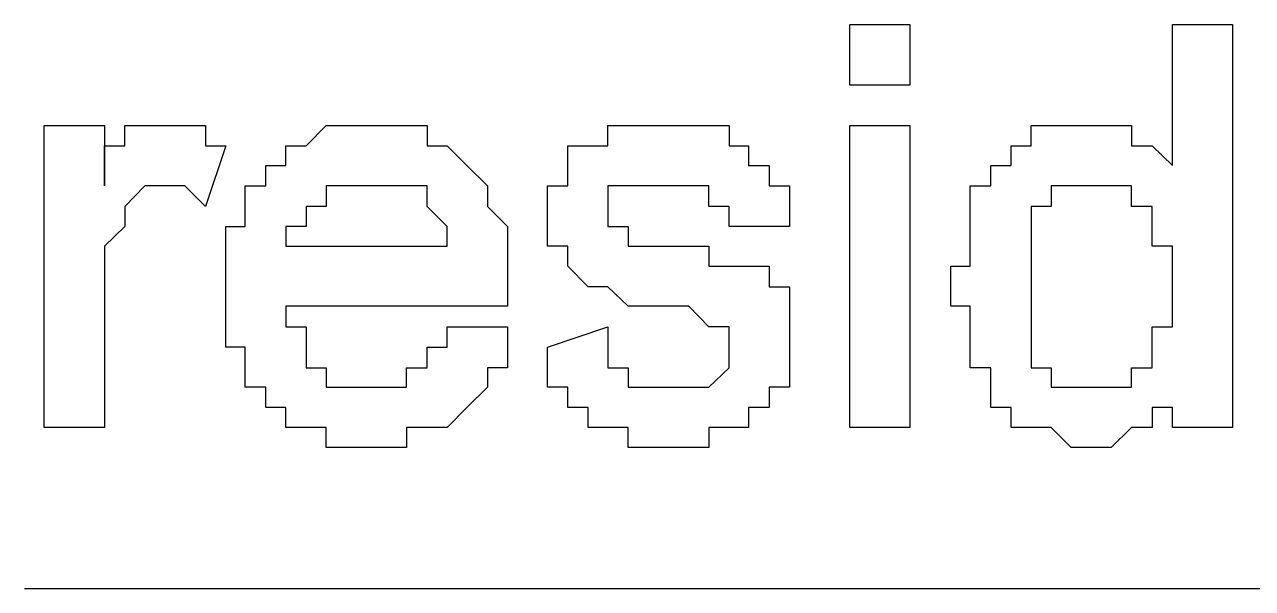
# Model space of a CAD drawing. Header units: inches. Extents: x -628 to 1537, y -1730 to 336.
# Drawn here: x 659.86 to 676.01, y -309.31 to -301.89 of the extents above; entities that cross this region are included whole.
import ezdxf

# ---------------------------------------------------------------- set-up
doc = ezdxf.new("R2010")
doc.units = ezdxf.units.IN
doc.layers.get('0').update_dxf_attribs({"linetype": 'CONTINUOUS'})

msp = doc.modelspace()

# ---------------------------------------------------------------- linework, layer by layer
at = {"color": 6}
for p, q in [((670.717, -302.688), (670.717, -301.893)), ((670.717, -301.893), (671.505, -301.893)), ((671.505, -301.893), (671.505, -302.688)), ((674.958, -303.745), (674.958, -301.893)), ((674.958, -301.893), (675.747, -301.893)), ((675.747, -301.893), (675.747, -307.192)), ((671.505, -302.688), (670.717, -302.688)), ((660.119, -307.192), (660.119, -303.219)), ((660.119, -303.219), (660.913, -303.219)), ((660.913, -303.219), (660.913, -304.014)), ((661.182, -303.488), (661.182, -303.219)), ((661.182, -303.219), (661.182, -303.219)), ((661.182, -303.219), (661.445, -303.219)), ((661.445, -303.219), (661.445, -303.219)), ((661.445, -303.219), (661.445, -303.219)), ((661.445, -303.219), (661.445, -303.219)), ((661.445, -303.219), (661.714, -303.219)), ((661.714, -303.219), (661.714, -303.219)), ((661.714, -303.219), (661.714, -303.219)), ((661.714, -303.219), (661.714, -303.219)), ((661.714, -303.219), (661.714, -303.219)), ((661.714, -303.219), (661.971, -303.219)), ((661.971, -303.219), (661.971, -303.219)), ((661.971, -303.219), (661.971, -303.219)), ((661.971, -303.219), (661.971, -303.219)), ((661.971, -303.219), (662.24, -303.219)), ((662.24, -303.219), (662.24, -303.488)), ((663.566, -303.488), (663.829, -303.219)), ((663.829, -303.219), (663.829, -303.219)), ((663.829, -303.219), (663.829, -303.219)), ((663.829, -303.219), (663.829, -303.219)), ((663.829, -303.219), (664.091, -303.219)), ((664.091, -303.219), (664.091, -303.219)), ((664.091, -303.219), (664.091, -303.219)), ((664.091, -303.219), (664.36, -303.219)), ((664.36, -303.219), (664.36, -303.219)), ((664.36, -303.219), (664.36, -303.219)), ((664.36, -303.219), (664.36, -303.219)), ((664.36, -303.219), (664.36, -303.219)), ((664.36, -303.219), (664.617, -303.219)), ((664.617, -303.219), (664.617, -303.219)), ((664.617, -303.219), (664.617, -303.219)), ((664.617, -303.219), (664.886, -303.219)), ((664.886, -303.219), (664.886, -303.219)), ((664.886, -303.219), (664.886, -303.219)), ((664.886, -303.219), (664.886, -303.219)), ((664.886, -303.219), (665.155, -303.219)), ((665.155, -303.219), (665.155, -303.488)), ((667.532, -303.488), (667.532, -303.219)), ((667.532, -303.219), (667.532, -303.219)), ((667.532, -303.219), (667.801, -303.219)), ((667.801, -303.219), (667.801, -303.219)), ((667.801, -303.219), (667.801, -303.219)), ((667.801, -303.219), (667.801, -303.219)), ((667.801, -303.219), (668.07, -303.219)), ((668.07, -303.219), (668.07, -303.219)), ((668.07, -303.219), (668.07, -303.219)), ((668.07, -303.219), (668.333, -303.219)), ((668.333, -303.219), (668.333, -303.219)), ((668.333, -303.219), (668.333, -303.219)), ((668.333, -303.219), (668.333, -303.219)), ((668.333, -303.219), (668.596, -303.219)), ((668.596, -303.219), (668.596, -303.219)), ((668.596, -303.219), (668.596, -303.219)), ((668.596, -303.219), (668.859, -303.219)), ((668.859, -303.219), (668.859, -303.219)), ((668.859, -303.219), (668.859, -303.219)), ((668.859, -303.219), (668.859, -303.219)), ((668.859, -303.219), (669.128, -303.219)), ((669.128, -303.219), (669.128, -303.488)), ((670.717, -307.192), (670.717, -303.219)), ((670.717, -303.219), (671.505, -303.219)), ((671.505, -303.219), (671.505, -307.192)), ((673.1, -303.488), (673.1, -303.219)), ((673.1, -303.219), (673.363, -303.219)), ((673.363, -303.219), (673.363, -303.219)), ((673.363, -303.219), (673.363, -303.219)), ((673.363, -303.219), (673.363, -303.219)), ((673.363, -303.219), (673.626, -303.219)), ((673.626, -303.219), (673.626, -303.219)), ((673.626, -303.219), (673.626, -303.219)), ((673.626, -303.219), (673.895, -303.219)), ((673.895, -303.219), (673.895, -303.219)), ((673.895, -303.219), (673.895, -303.219)), ((673.895, -303.219), (673.895, -303.219)), ((673.895, -303.219), (673.895, -303.219)), ((673.895, -303.219), (674.151, -303.219)), ((674.151, -303.219), (674.151, -303.219)), ((674.151, -303.219), (674.151, -303.219)), ((674.151, -303.219), (674.42, -303.219)), ((674.42, -303.219), (674.42, -303.219)), ((674.42, -303.219), (674.42, -303.219)), ((674.42, -303.219), (674.42, -303.488)), ((660.913, -303.745), (660.913, -303.488)), ((660.913, -303.488), (661.182, -303.488)), ((661.182, -303.488), (661.182, -303.488)), ((661.182, -303.488), (661.182, -303.488)), ((661.182, -303.488), (661.182, -303.488)), ((662.509, -303.488), (662.24, -304.283)), ((662.24, -303.488), (662.24, -303.488)), ((662.24, -303.488), (662.509, -303.488)), ((662.509, -303.488), (662.509, -303.488)), ((662.509, -303.488), (662.509, -303.488)), ((663.297, -303.745), (663.297, -303.488)), ((663.297, -303.488), (663.297, -303.488)), ((663.297, -303.488), (663.297, -303.488)), ((663.297, -303.488), (663.297, -303.488)), ((663.297, -303.488), (663.566, -303.488)), ((663.566, -303.488), (663.566, -303.488)), ((663.566, -303.488), (663.566, -303.488)), ((663.566, -303.488), (663.566, -303.488)), ((665.155, -303.488), (665.155, -303.488)), ((665.155, -303.488), (665.155, -303.488)), ((665.155, -303.488), (665.418, -303.488)), ((665.418, -303.488), (665.418, -303.488)), ((665.418, -303.488), (665.418, -303.488)), ((665.418, -303.488), (665.418, -303.488)), ((665.418, -303.488), (665.418, -303.488)), ((665.418, -303.488), (665.68, -303.745)), ((667.007, -303.745), (667.007, -303.488)), ((667.007, -303.488), (667.276, -303.488)), ((667.276, -303.488), (667.276, -303.488)), ((667.276, -303.488), (667.276, -303.488)), ((667.276, -303.488), (667.276, -303.488)), ((667.276, -303.488), (667.276, -303.488)), ((667.276, -303.488), (667.532, -303.488)), ((667.532, -303.488), (667.532, -303.488)), ((669.128, -303.488), (669.128, -303.488)), ((669.128, -303.488), (669.128, -303.488)), ((669.128, -303.488), (669.384, -303.488)), ((669.384, -303.488), (669.384, -303.488)), ((669.384, -303.488), (669.384, -303.488)), ((669.384, -303.488), (669.384, -303.488)), ((669.384, -303.488), (669.384, -303.488)), ((669.384, -303.488), (669.384, -303.745)), ((672.837, -303.745), (672.837, -303.488)), ((672.837, -303.488), (672.837, -303.488)), ((672.837, -303.488), (672.837, -303.488)), ((672.837, -303.488), (673.1, -303.488)), ((673.1, -303.488), (673.1, -303.488)), ((673.1, -303.488), (673.1, -303.488)), ((674.42, -303.488), (674.689, -303.488)), ((674.689, -303.488), (674.689, -303.488)), ((674.689, -303.488), (674.689, -303.488)), ((674.689, -303.488), (674.689, -303.488)), ((674.689, -303.488), (674.689, -303.488)), ((674.689, -303.488), (674.958, -303.745)), ((660.913, -304.014), (660.913, -303.745)), ((660.913, -303.745), (660.913, -303.745)), ((660.913, -303.745), (660.913, -303.745)), ((663.034, -304.014), (663.034, -303.745)), ((663.034, -303.745), (663.034, -303.745)), ((663.034, -303.745), (663.034, -303.745)), ((663.034, -303.745), (663.034, -303.745)), ((663.034, -303.745), (663.297, -303.745)), ((665.68, -303.745), (665.68, -303.745)), ((665.68, -303.745), (665.68, -303.745)), ((665.68, -303.745), (665.68, -303.745)), ((665.68, -303.745), (665.68, -303.745)), ((665.68, -303.745), (665.95, -304.014)), ((667.007, -304.014), (667.007, -303.745)), ((667.007, -303.745), (667.007, -303.745)), ((667.007, -303.745), (667.007, -303.745)), ((667.007, -303.745), (667.007, -303.745)), ((669.384, -303.745), (669.653, -303.745)), ((669.653, -303.745), (669.653, -303.745)), ((669.653, -303.745), (669.653, -303.745)), ((669.653, -303.745), (669.653, -303.745)), ((669.653, -303.745), (669.653, -304.014)), ((672.568, -304.014), (672.568, -303.745)), ((672.568, -303.745), (672.568, -303.745)), ((672.568, -303.745), (672.568, -303.745)), ((672.568, -303.745), (672.568, -303.745)), ((672.568, -303.745), (672.837, -303.745)), ((672.837, -303.745), (672.837, -303.745)), ((674.958, -303.745), (674.958, -303.745)), ((674.958, -303.745), (674.958, -303.745)), ((674.958, -303.745), (674.958, -303.745)), ((674.958, -303.745), (674.958, -303.745)), ((660.913, -304.014), (660.913, -304.014)), ((661.445, -304.014), (661.182, -304.283)), ((661.714, -304.014), (661.445, -304.014)), ((661.445, -304.014), (661.445, -304.014)), ((661.445, -304.014), (661.445, -304.014)), ((661.445, -304.014), (661.445, -304.014)), ((661.971, -304.014), (661.714, -304.014)), ((661.714, -304.014), (661.714, -304.014)), ((661.714, -304.014), (661.714, -304.014)), ((661.714, -304.014), (661.714, -304.014)), ((661.714, -304.014), (661.714, -304.014)), ((662.24, -304.283), (661.971, -304.014)), ((661.971, -304.014), (661.971, -304.014)), ((661.971, -304.014), (661.971, -304.014)), ((661.971, -304.014), (661.971, -304.014)), ((662.765, -304.283), (662.765, -304.014)), ((662.765, -304.014), (662.765, -304.014)), ((662.765, -304.014), (662.765, -304.014)), ((662.765, -304.014), (663.034, -304.014)), ((664.091, -304.014), (663.829, -304.014)), ((663.829, -304.014), (663.829, -304.014)), ((663.829, -304.014), (663.829, -304.014)), ((663.829, -304.014), (663.829, -304.283)), ((664.36, -304.014), (664.091, -304.014)), ((664.091, -304.014), (664.091, -304.014)), ((664.091, -304.014), (664.091, -304.014)), ((664.091, -304.014), (664.091, -304.014)), ((664.617, -304.014), (664.36, -304.014)), ((664.36, -304.014), (664.36, -304.014)), ((664.36, -304.014), (664.36, -304.014)), ((664.36, -304.014), (664.36, -304.014)), ((664.886, -304.014), (664.617, -304.014)), ((664.617, -304.014), (664.617, -304.014)), ((664.617, -304.014), (664.617, -304.014)), ((664.617, -304.014), (664.617, -304.014)), ((665.155, -304.014), (664.886, -304.014)), ((664.886, -304.014), (664.886, -304.014)), ((664.886, -304.014), (664.886, -304.014)), ((664.886, -304.014), (664.886, -304.014)), ((665.155, -304.283), (665.155, -304.014)), ((665.155, -304.014), (665.155, -304.014)), ((665.95, -304.014), (665.95, -304.014)), ((665.95, -304.014), (665.95, -304.014)), ((665.95, -304.014), (665.95, -304.014)), ((665.95, -304.014), (665.95, -304.283)), ((666.738, -304.283), (666.738, -304.014)), ((666.738, -304.014), (666.738, -304.014)), ((666.738, -304.014), (666.738, -304.014)), ((666.738, -304.014), (667.007, -304.014)), ((667.801, -304.014), (667.532, -304.014)), ((667.532, -304.014), (667.532, -304.283)), ((668.07, -304.014), (667.801, -304.014)), ((667.801, -304.014), (667.801, -304.014)), ((667.801, -304.014), (667.801, -304.014)), ((667.801, -304.014), (667.801, -304.014)), ((667.801, -304.014), (667.801, -304.014)), ((668.333, -304.014), (668.07, -304.014)), ((668.07, -304.014), (668.07, -304.014)), ((668.07, -304.014), (668.07, -304.014)), ((668.596, -304.014), (668.333, -304.014)), ((668.333, -304.014), (668.333, -304.014)), ((668.333, -304.014), (668.333, -304.014)), ((668.333, -304.014), (668.333, -304.014)), ((668.859, -304.014), (668.596, -304.014)), ((668.596, -304.014), (668.596, -304.014)), ((668.596, -304.014), (668.596, -304.014)), ((668.859, -304.283), (668.859, -304.014)), ((668.859, -304.014), (668.859, -304.014)), ((668.859, -304.014), (668.859, -304.014)), ((668.859, -304.014), (668.859, -304.014)), ((668.859, -304.014), (668.859, -304.014)), ((669.653, -304.014), (669.653, -304.014)), ((669.653, -304.014), (669.653, -304.014)), ((669.653, -304.014), (669.922, -304.014)), ((669.922, -304.014), (669.922, -304.283)), ((672.299, -304.283), (672.299, -304.014)), ((672.299, -304.014), (672.568, -304.014)), ((672.568, -304.014), (672.568, -304.014)), ((672.568, -304.014), (672.568, -304.014)), ((673.626, -304.014), (673.363, -304.014)), ((673.363, -304.014), (673.363, -304.014)), ((673.363, -304.014), (673.363, -304.014)), ((673.363, -304.014), (673.363, -304.283)), ((673.895, -304.014), (673.626, -304.014)), ((673.626, -304.014), (673.626, -304.014)), ((673.626, -304.014), (673.626, -304.014)), ((673.626, -304.014), (673.626, -304.014)), ((674.151, -304.014), (673.895, -304.014)), ((673.895, -304.014), (673.895, -304.014)), ((673.895, -304.014), (673.895, -304.014)), ((673.895, -304.014), (673.895, -304.014)), ((674.42, -304.014), (674.151, -304.014)), ((674.151, -304.014), (674.151, -304.014)), ((674.151, -304.014), (674.151, -304.014)), ((674.151, -304.014), (674.151, -304.014)), ((674.42, -304.283), (674.42, -304.014)), ((674.42, -304.014), (674.42, -304.014)), ((674.42, -304.014), (674.42, -304.014)), ((674.42, -304.014), (674.42, -304.014)), ((661.182, -304.283), (661.182, -304.283)), ((661.182, -304.283), (661.182, -304.283)), ((661.182, -304.283), (661.182, -304.283)), ((661.182, -304.283), (661.182, -304.283)), ((661.182, -304.283), (661.182, -304.546)), ((662.765, -304.546), (662.765, -304.283)), ((662.765, -304.283), (662.765, -304.283)), ((662.765, -304.283), (662.765, -304.283)), ((662.765, -304.283), (662.765, -304.283)), ((662.765, -304.283), (662.765, -304.283)), ((663.829, -304.283), (663.566, -304.283)), ((663.566, -304.283), (663.566, -304.283)), ((663.566, -304.283), (663.566, -304.283)), ((663.566, -304.283), (663.566, -304.546)), ((663.829, -304.283), (663.829, -304.283)), ((665.418, -304.546), (665.155, -304.283)), ((665.155, -304.283), (665.155, -304.283)), ((665.155, -304.283), (665.155, -304.283)), ((665.155, -304.283), (665.155, -304.283)), ((665.155, -304.283), (665.155, -304.283)), ((665.95, -304.283), (665.95, -304.283)), ((665.95, -304.283), (665.95, -304.283)), ((665.95, -304.283), (665.95, -304.283)), ((665.95, -304.283), (665.95, -304.283)), ((665.95, -304.283), (666.212, -304.546)), ((666.738, -304.546), (666.738, -304.283)), ((666.738, -304.283), (666.738, -304.283)), ((666.738, -304.283), (666.738, -304.283)), ((666.738, -304.283), (666.738, -304.283)), ((667.532, -304.283), (667.532, -304.283)), ((667.532, -304.283), (667.532, -304.283)), ((667.532, -304.283), (667.532, -304.283)), ((667.532, -304.283), (667.532, -304.283)), ((667.532, -304.283), (667.532, -304.546)), ((669.128, -304.283), (668.859, -304.283)), ((668.859, -304.283), (668.859, -304.283)), ((669.128, -304.546), (669.128, -304.283)), ((669.922, -304.283), (669.922, -304.283)), ((669.922, -304.283), (669.922, -304.283)), ((669.922, -304.283), (669.922, -304.546)), ((672.299, -304.546), (672.299, -304.283)), ((672.299, -304.283), (672.299, -304.283)), ((672.299, -304.283), (672.299, -304.283)), ((672.299, -304.283), (672.299, -304.283)), ((673.363, -304.283), (673.1, -304.283)), ((673.1, -304.283), (673.1, -304.283)), ((673.1, -304.283), (673.1, -304.283)), ((673.1, -304.283), (673.1, -304.546)), ((673.363, -304.283), (673.363, -304.283)), ((674.689, -304.283), (674.42, -304.283)), ((674.689, -304.546), (674.689, -304.283)), ((674.689, -304.283), (674.689, -304.283)), ((674.689, -304.283), (674.689, -304.283)), ((674.689, -304.283), (674.689, -304.283)), ((661.182, -304.546), (660.913, -304.808)), ((661.182, -304.546), (661.182, -304.546)), ((661.182, -304.546), (661.182, -304.546)), ((661.182, -304.546), (661.182, -304.546)), ((662.509, -304.808), (662.509, -304.546)), ((662.509, -304.546), (662.509, -304.546)), ((662.509, -304.546), (662.765, -304.546)), ((663.566, -304.546), (663.297, -304.546)), ((663.297, -304.546), (663.297, -304.808)), ((663.566, -304.546), (663.566, -304.546)), ((663.566, -304.546), (663.566, -304.546)), ((665.418, -304.808), (665.418, -304.546)), ((666.212, -304.546), (666.212, -304.546)), ((666.212, -304.546), (666.212, -304.546)), ((666.212, -304.546), (666.212, -304.546)), ((666.212, -304.546), (666.212, -304.808)), ((666.738, -304.808), (666.738, -304.546)), ((666.738, -304.546), (666.738, -304.546)), ((666.738, -304.546), (666.738, -304.546)), ((666.738, -304.546), (666.738, -304.546)), ((667.532, -304.546), (667.532, -304.546)), ((667.532, -304.546), (667.801, -304.546)), ((667.801, -304.546), (667.801, -304.546)), ((667.801, -304.546), (667.801, -304.546)), ((667.801, -304.546), (667.801, -304.546)), ((667.801, -304.546), (667.801, -304.546)), ((667.801, -304.546), (667.801, -304.808)), ((669.128, -304.546), (669.128, -304.546)), ((669.922, -304.546), (669.128, -304.546)), ((672.299, -304.808), (672.299, -304.546)), ((672.299, -304.546), (672.299, -304.546)), ((672.299, -304.546), (672.299, -304.546)), ((672.299, -304.546), (672.299, -304.546)), ((673.1, -304.546), (673.1, -304.546)), ((673.1, -304.546), (673.1, -304.546)), ((673.1, -304.546), (673.1, -304.546)), ((673.1, -304.546), (673.1, -304.808)), ((674.689, -304.808), (674.689, -304.546)), ((674.689, -304.546), (674.689, -304.546)), ((674.689, -304.546), (674.689, -304.546)), ((674.689, -304.546), (674.689, -304.546)), ((660.913, -304.808), (660.913, -304.808)), ((660.913, -304.808), (660.913, -304.808)), ((660.913, -304.808), (660.913, -304.808)), ((660.913, -304.808), (660.913, -305.071)), ((662.509, -305.071), (662.509, -304.808)), ((662.509, -304.808), (662.509, -304.808)), ((662.509, -304.808), (662.509, -304.808)), ((662.509, -304.808), (662.509, -304.808)), ((663.297, -304.808), (663.297, -304.808)), ((663.297, -304.808), (663.297, -304.808)), ((663.297, -304.808), (663.297, -304.808)), ((663.297, -304.808), (665.418, -304.808)), ((665.418, -304.808), (665.418, -304.808)), ((665.418, -304.808), (665.418, -304.808)), ((666.212, -304.808), (666.212, -304.808)), ((666.212, -304.808), (666.212, -304.808)), ((666.212, -304.808), (666.212, -305.071)), ((667.007, -304.808), (666.738, -304.808)), ((666.738, -304.808), (666.738, -304.808)), ((667.007, -305.071), (667.007, -304.808)), ((667.007, -304.808), (667.007, -304.808)), ((667.801, -304.808), (668.07, -304.808)), ((668.07, -304.808), (668.07, -304.808)), ((668.07, -304.808), (668.07, -304.808)), ((668.07, -304.808), (668.333, -304.808)), ((668.333, -304.808), (668.333, -304.808)), ((668.333, -304.808), (668.333, -304.808)), ((668.333, -304.808), (668.596, -304.808)), ((668.596, -304.808), (668.596, -304.808)), ((668.596, -304.808), (668.596, -304.808)), ((668.596, -304.808), (668.859, -304.808)), ((668.859, -304.808), (668.859, -304.808)), ((668.859, -304.808), (668.859, -305.071)), ((672.299, -305.071), (672.299, -304.808)), ((672.299, -304.808), (672.299, -304.808)), ((672.299, -304.808), (672.299, -304.808)), ((673.1, -304.808), (673.1, -304.808)), ((673.1, -304.808), (673.1, -304.808)), ((673.1, -304.808), (673.1, -305.071)), ((674.958, -304.808), (674.689, -304.808)), ((674.958, -305.071), (674.958, -304.808)), ((674.958, -304.808), (674.958, -304.808)), ((674.958, -304.808), (674.958, -304.808)), ((660.913, -305.071), (660.913, -305.071)), ((660.913, -305.071), (660.913, -305.071)), ((660.913, -305.071), (660.913, -307.192)), ((662.509, -305.34), (662.509, -305.071)), ((662.509, -305.071), (662.509, -305.071)), ((662.509, -305.071), (662.509, -305.071)), ((666.212, -305.071), (666.212, -305.071)), ((666.212, -305.071), (666.212, -305.071)), ((666.212, -305.071), (666.212, -305.34)), ((667.276, -305.34), (667.007, -305.071)), ((667.007, -305.071), (667.007, -305.071)), ((667.007, -305.071), (667.007, -305.071)), ((667.007, -305.071), (667.007, -305.071)), ((667.007, -305.071), (667.007, -305.071)), ((668.859, -305.071), (668.859, -305.071)), ((668.859, -305.071), (669.128, -305.071)), ((669.128, -305.071), (669.128, -305.071)), ((669.128, -305.071), (669.128, -305.071)), ((669.128, -305.071), (669.128, -305.071)), ((669.128, -305.071), (669.384, -305.071)), ((669.384, -305.071), (669.384, -305.071)), ((669.384, -305.071), (669.384, -305.071)), ((669.384, -305.071), (669.384, -305.071)), ((669.384, -305.071), (669.653, -305.071)), ((669.653, -305.071), (669.653, -305.34)), ((672.043, -305.34), (672.043, -305.071)), ((672.043, -305.071), (672.043, -305.071)), ((672.043, -305.071), (672.299, -305.071)), ((673.1, -305.071), (673.1, -305.071)), ((673.1, -305.071), (673.1, -305.071)), ((673.1, -305.071), (673.1, -305.071)), ((673.1, -305.071), (673.1, -305.34)), ((674.958, -305.34), (674.958, -305.071)), ((674.958, -305.071), (674.958, -305.071)), ((674.958, -305.071), (674.958, -305.071)), ((662.509, -305.597), (662.509, -305.34)), ((662.509, -305.34), (662.509, -305.34)), ((662.509, -305.34), (662.509, -305.34)), ((666.212, -305.34), (666.212, -305.34)), ((666.212, -305.34), (666.212, -305.34)), ((666.212, -305.34), (666.212, -305.597)), ((667.532, -305.34), (667.276, -305.34)), ((667.276, -305.34), (667.276, -305.34)), ((667.276, -305.34), (667.276, -305.34)), ((667.276, -305.34), (667.276, -305.34)), ((667.276, -305.34), (667.276, -305.34)), ((667.801, -305.597), (667.532, -305.34)), ((667.532, -305.34), (667.532, -305.34)), ((667.532, -305.34), (667.532, -305.34)), ((667.532, -305.34), (667.532, -305.34)), ((669.653, -305.34), (669.653, -305.34)), ((669.653, -305.34), (669.653, -305.34)), ((669.653, -305.34), (669.653, -305.34)), ((669.653, -305.34), (669.922, -305.34)), ((669.922, -305.34), (669.922, -305.34)), ((669.922, -305.34), (669.922, -305.597)), ((672.043, -305.597), (672.043, -305.34)), ((672.043, -305.34), (672.043, -305.34)), ((672.043, -305.34), (672.043, -305.34)), ((672.043, -305.34), (672.043, -305.34)), ((673.1, -305.34), (673.1, -305.34)), ((673.1, -305.34), (673.1, -305.34)), ((673.1, -305.34), (673.1, -305.34)), ((673.1, -305.34), (673.1, -305.597)), ((674.958, -305.597), (674.958, -305.34)), ((674.958, -305.34), (674.958, -305.34)), ((674.958, -305.34), (674.958, -305.34)), ((662.509, -305.866), (662.509, -305.597)), ((662.509, -305.597), (662.509, -305.597)), ((662.509, -305.597), (662.509, -305.597)), ((662.509, -305.597), (662.509, -305.597)), ((666.212, -305.597), (663.297, -305.597)), ((663.297, -305.597), (663.297, -305.597)), ((663.297, -305.597), (663.297, -305.597)), ((663.297, -305.597), (663.297, -305.866)), ((666.212, -305.597), (666.212, -305.597)), ((666.212, -305.597), (666.212, -305.597)), ((668.07, -305.597), (667.801, -305.597)), ((667.801, -305.597), (667.801, -305.597)), ((667.801, -305.597), (667.801, -305.597)), ((668.333, -305.597), (668.07, -305.597)), ((668.07, -305.597), (668.07, -305.597)), ((668.07, -305.597), (668.07, -305.597)), ((668.596, -305.597), (668.333, -305.597)), ((668.333, -305.597), (668.333, -305.597)), ((668.333, -305.597), (668.333, -305.597)), ((668.859, -305.866), (668.596, -305.597)), ((668.596, -305.597), (668.596, -305.597)), ((668.596, -305.597), (668.596, -305.597)), ((669.922, -305.597), (669.922, -305.597)), ((669.922, -305.597), (669.922, -305.597)), ((669.922, -305.597), (669.922, -305.597)), ((669.922, -305.597), (669.922, -305.866)), ((672.299, -305.597), (672.043, -305.597)), ((672.299, -305.866), (672.299, -305.597)), ((672.299, -305.597), (672.299, -305.597)), ((673.1, -305.597), (673.1, -305.597)), ((673.1, -305.597), (673.1, -305.597)), ((673.1, -305.597), (673.1, -305.866)), ((674.958, -305.866), (674.958, -305.597)), ((674.958, -305.597), (674.958, -305.597)), ((674.958, -305.597), (674.958, -305.597)), ((662.509, -306.135), (662.509, -305.866)), ((662.509, -305.866), (662.509, -305.866)), ((662.509, -305.866), (662.509, -305.866)), ((663.297, -305.866), (663.297, -305.866)), ((663.297, -305.866), (663.297, -305.866)), ((663.297, -305.866), (663.566, -305.866)), ((663.566, -305.866), (663.566, -306.135)), ((665.418, -306.135), (665.418, -305.866)), ((665.418, -305.866), (665.418, -305.866)), ((665.418, -305.866), (666.212, -305.866)), ((666.212, -305.866), (666.212, -306.135)), ((666.738, -306.135), (667.532, -305.866)), ((667.532, -305.866), (667.532, -305.866)), ((667.532, -305.866), (667.532, -306.135)), ((669.128, -305.866), (668.859, -305.866)), ((668.859, -305.866), (668.859, -305.866)), ((668.859, -305.866), (668.859, -305.866)), ((668.859, -305.866), (668.859, -305.866)), ((668.859, -305.866), (668.859, -305.866)), ((668.859, -305.866), (668.859, -305.866)), ((669.128, -306.135), (669.128, -305.866)), ((669.128, -305.866), (669.128, -305.866)), ((669.128, -305.866), (669.128, -305.866)), ((669.922, -305.866), (669.922, -305.866)), ((669.922, -305.866), (669.922, -305.866)), ((669.922, -305.866), (669.922, -305.866)), ((669.922, -305.866), (669.922, -306.135)), ((672.299, -306.135), (672.299, -305.866)), ((672.299, -305.866), (672.299, -305.866)), ((672.299, -305.866), (672.299, -305.866)), ((672.299, -305.866), (672.299, -305.866)), ((673.1, -305.866), (673.1, -305.866)), ((673.1, -305.866), (673.1, -305.866)), ((673.1, -305.866), (673.1, -305.866)), ((673.1, -305.866), (673.1, -306.135)), ((674.689, -306.135), (674.689, -305.866)), ((674.689, -305.866), (674.958, -305.866)), ((674.958, -305.866), (674.958, -305.866)), ((674.958, -305.866), (674.958, -305.866)), ((662.765, -306.135), (662.509, -306.135)), ((662.509, -306.135), (662.509, -306.135)), ((662.765, -306.404), (662.765, -306.135)), ((662.765, -306.135), (662.765, -306.135)), ((663.566, -306.135), (663.566, -306.135)), ((663.566, -306.135), (663.566, -306.135)), ((663.566, -306.135), (663.566, -306.135)), ((663.566, -306.135), (663.566, -306.404)), ((665.155, -306.404), (665.155, -306.135)), ((665.155, -306.135), (665.155, -306.135)), ((665.155, -306.135), (665.418, -306.135)), ((665.418, -306.135), (665.418, -306.135)), ((666.212, -306.135), (666.212, -306.135)), ((666.212, -306.135), (666.212, -306.135)), ((666.212, -306.135), (666.212, -306.404)), ((666.738, -306.404), (666.738, -306.135)), ((666.738, -306.135), (666.738, -306.135)), ((666.738, -306.135), (666.738, -306.135)), ((666.738, -306.135), (666.738, -306.135)), ((667.532, -306.135), (667.532, -306.135)), ((667.532, -306.135), (667.532, -306.135)), ((667.532, -306.135), (667.532, -306.404)), ((669.128, -306.404), (669.128, -306.135)), ((669.128, -306.135), (669.128, -306.135)), ((669.128, -306.135), (669.128, -306.135)), ((669.128, -306.135), (669.128, -306.135)), ((669.128, -306.135), (669.128, -306.135)), ((669.922, -306.135), (669.922, -306.135)), ((669.922, -306.135), (669.922, -306.135)), ((669.922, -306.135), (669.922, -306.135)), ((669.922, -306.135), (669.922, -306.404)), ((672.299, -306.404), (672.299, -306.135)), ((672.299, -306.135), (672.299, -306.135)), ((672.299, -306.135), (672.299, -306.135)), ((672.299, -306.135), (672.299, -306.135)), ((673.1, -306.135), (673.1, -306.135)), ((673.1, -306.135), (673.1, -306.135)), ((673.1, -306.135), (673.1, -306.135)), ((673.1, -306.135), (673.1, -306.404)), ((674.689, -306.404), (674.689, -306.135)), ((674.689, -306.135), (674.689, -306.135)), ((674.689, -306.135), (674.689, -306.135)), ((674.689, -306.135), (674.689, -306.135)), ((662.765, -306.66), (662.765, -306.404)), ((662.765, -306.404), (662.765, -306.404)), ((662.765, -306.404), (662.765, -306.404)), ((662.765, -306.404), (662.765, -306.404)), ((663.566, -306.404), (663.566, -306.404)), ((663.566, -306.404), (663.566, -306.404)), ((663.566, -306.404), (663.829, -306.404)), ((663.829, -306.404), (663.829, -306.404)), ((663.829, -306.404), (663.829, -306.404)), ((663.829, -306.404), (663.829, -306.66)), ((664.886, -306.66), (664.886, -306.404)), ((664.886, -306.404), (664.886, -306.404)), ((664.886, -306.404), (665.155, -306.404)), ((665.155, -306.404), (665.155, -306.404)), ((665.155, -306.404), (665.155, -306.404)), ((665.155, -306.404), (665.155, -306.404)), ((666.212, -306.404), (665.95, -306.404)), ((665.95, -306.404), (665.95, -306.404)), ((665.95, -306.404), (665.95, -306.404)), ((665.95, -306.404), (665.95, -306.66)), ((666.738, -306.66), (666.738, -306.404)), ((666.738, -306.404), (666.738, -306.404)), ((666.738, -306.404), (666.738, -306.404)), ((666.738, -306.404), (666.738, -306.404)), ((667.532, -306.404), (667.532, -306.404)), ((667.532, -306.404), (667.532, -306.404)), ((667.532, -306.404), (667.801, -306.404)), ((667.801, -306.404), (667.801, -306.404)), ((667.801, -306.404), (667.801, -306.404)), ((667.801, -306.404), (667.801, -306.66)), ((668.859, -306.66), (669.128, -306.404)), ((669.128, -306.404), (669.128, -306.404)), ((669.128, -306.404), (669.128, -306.404)), ((669.128, -306.404), (669.128, -306.404)), ((669.922, -306.404), (669.922, -306.404)), ((669.922, -306.404), (669.922, -306.404)), ((669.922, -306.404), (669.922, -306.404)), ((669.922, -306.404), (669.922, -306.66)), ((672.568, -306.404), (672.299, -306.404)), ((672.299, -306.404), (672.299, -306.404)), ((672.299, -306.404), (672.299, -306.404)), ((672.568, -306.66), (672.568, -306.404)), ((673.1, -306.404), (673.363, -306.404)), ((673.363, -306.404), (673.363, -306.404)), ((673.363, -306.404), (673.363, -306.404)), ((673.363, -306.404), (673.363, -306.404)), ((673.363, -306.404), (673.363, -306.66)), ((674.42, -306.66), (674.42, -306.404)), ((674.42, -306.404), (674.42, -306.404)), ((674.42, -306.404), (674.689, -306.404)), ((674.689, -306.404), (674.689, -306.404)), ((674.689, -306.404), (674.689, -306.404)), ((674.689, -306.404), (674.689, -306.404)), ((663.034, -306.66), (662.765, -306.66)), ((662.765, -306.66), (662.765, -306.66)), ((663.034, -306.929), (663.034, -306.66)), ((663.034, -306.66), (663.034, -306.66)), ((663.034, -306.66), (663.034, -306.66)), ((663.829, -306.66), (664.091, -306.66)), ((664.091, -306.66), (664.091, -306.66)), ((664.091, -306.66), (664.091, -306.66)), ((664.091, -306.66), (664.091, -306.66)), ((664.091, -306.66), (664.36, -306.66)), ((664.36, -306.66), (664.36, -306.66)), ((664.36, -306.66), (664.36, -306.66)), ((664.36, -306.66), (664.36, -306.66)), ((664.36, -306.66), (664.617, -306.66)), ((664.617, -306.66), (664.617, -306.66)), ((664.617, -306.66), (664.617, -306.66)), ((664.617, -306.66), (664.617, -306.66)), ((664.617, -306.66), (664.886, -306.66)), ((664.886, -306.66), (664.886, -306.66)), ((664.886, -306.66), (664.886, -306.66)), ((665.95, -306.66), (665.68, -306.929)), ((665.95, -306.66), (665.95, -306.66)), ((665.95, -306.66), (665.95, -306.66)), ((665.95, -306.66), (665.95, -306.66)), ((667.007, -306.66), (666.738, -306.66)), ((666.738, -306.66), (666.738, -306.66)), ((667.007, -306.929), (667.007, -306.66)), ((667.007, -306.66), (667.007, -306.66)), ((667.801, -306.66), (667.801, -306.66)), ((667.801, -306.66), (667.801, -306.66)), ((667.801, -306.66), (668.07, -306.66)), ((668.07, -306.66), (668.07, -306.66)), ((668.07, -306.66), (668.07, -306.66)), ((668.07, -306.66), (668.07, -306.66)), ((668.07, -306.66), (668.333, -306.66)), ((668.333, -306.66), (668.333, -306.66)), ((668.333, -306.66), (668.333, -306.66)), ((668.333, -306.66), (668.596, -306.66)), ((668.596, -306.66), (668.596, -306.66)), ((668.596, -306.66), (668.596, -306.66)), ((668.596, -306.66), (668.596, -306.66)), ((668.596, -306.66), (668.859, -306.66)), ((668.859, -306.66), (668.859, -306.66)), ((668.859, -306.66), (668.859, -306.66)), ((668.859, -306.66), (668.859, -306.66)), ((668.859, -306.66), (668.859, -306.66)), ((669.922, -306.66), (669.653, -306.66)), ((669.653, -306.66), (669.653, -306.929)), ((669.922, -306.66), (669.922, -306.66)), ((669.922, -306.66), (669.922, -306.66)), ((672.568, -306.929), (672.568, -306.66)), ((672.568, -306.66), (672.568, -306.66)), ((672.568, -306.66), (672.568, -306.66)), ((672.568, -306.66), (672.568, -306.66)), ((672.568, -306.66), (672.568, -306.66)), ((673.363, -306.66), (673.626, -306.66)), ((673.626, -306.66), (673.626, -306.66)), ((673.626, -306.66), (673.626, -306.66)), ((673.626, -306.66), (673.626, -306.66)), ((673.626, -306.66), (673.895, -306.66)), ((673.895, -306.66), (673.895, -306.66)), ((673.895, -306.66), (674.151, -306.66)), ((673.895, -306.66), (673.895, -306.66)), ((673.895, -306.66), (673.895, -306.66)), ((673.895, -306.66), (673.895, -306.66)), ((674.151, -306.66), (674.151, -306.66)), ((674.151, -306.66), (674.151, -306.66)), ((674.151, -306.66), (674.42, -306.66)), ((674.42, -306.66), (674.42, -306.66)), ((674.42, -306.66), (674.42, -306.66)), ((663.297, -306.929), (663.034, -306.929)), ((663.034, -306.929), (663.034, -306.929)), ((663.034, -306.929), (663.034, -306.929)), ((663.034, -306.929), (663.034, -306.929)), ((663.297, -307.192), (663.297, -306.929)), ((663.297, -306.929), (663.297, -306.929)), ((663.297, -306.929), (663.297, -306.929)), ((665.68, -306.929), (665.418, -307.192)), ((665.68, -306.929), (665.68, -306.929)), ((665.68, -306.929), (665.68, -306.929)), ((665.68, -306.929), (665.68, -306.929)), ((665.68, -306.929), (665.68, -306.929)), ((665.68, -306.929), (665.68, -306.929)), ((667.276, -306.929), (667.007, -306.929)), ((667.007, -306.929), (667.007, -306.929)), ((667.007, -306.929), (667.007, -306.929)), ((667.007, -306.929), (667.007, -306.929)), ((667.276, -307.192), (667.276, -306.929)), ((667.276, -306.929), (667.276, -306.929)), ((669.653, -306.929), (669.384, -306.929)), ((669.384, -306.929), (669.384, -307.192)), ((669.653, -306.929), (669.653, -306.929)), ((669.653, -306.929), (669.653, -306.929)), ((669.653, -306.929), (669.653, -306.929)), ((669.653, -306.929), (669.653, -306.929)), ((672.837, -306.929), (672.568, -306.929)), ((672.837, -307.192), (672.837, -306.929)), ((672.837, -306.929), (672.837, -306.929)), ((672.837, -306.929), (672.837, -306.929)), ((672.837, -306.929), (672.837, -306.929)), ((674.958, -306.929), (674.689, -306.929)), ((674.689, -306.929), (674.689, -307.192)), ((674.958, -307.192), (674.958, -306.929)), ((660.913, -307.192), (660.119, -307.192)), ((663.566, -307.192), (663.297, -307.192)), ((663.297, -307.192), (663.297, -307.192)), ((663.829, -307.192), (663.566, -307.192)), ((663.566, -307.192), (663.566, -307.192)), ((663.566, -307.192), (663.566, -307.192)), ((663.566, -307.192), (663.566, -307.192)), ((663.829, -307.455), (663.829, -307.192)), ((663.829, -307.192), (663.829, -307.192)), ((663.829, -307.192), (663.829, -307.192)), ((665.155, -307.192), (664.886, -307.192)), ((664.886, -307.192), (664.886, -307.455)), ((665.418, -307.192), (665.155, -307.192)), ((665.155, -307.192), (665.155, -307.192)), ((665.155, -307.192), (665.155, -307.192)), ((665.155, -307.192), (665.155, -307.192)), ((665.418, -307.192), (665.418, -307.192)), ((665.418, -307.192), (665.418, -307.192)), ((665.418, -307.192), (665.418, -307.192)), ((667.532, -307.192), (667.276, -307.192)), ((667.276, -307.192), (667.276, -307.192)), ((667.276, -307.192), (667.276, -307.192)), ((667.801, -307.192), (667.532, -307.192)), ((667.532, -307.192), (667.532, -307.192)), ((667.532, -307.192), (667.532, -307.192)), ((667.532, -307.192), (667.532, -307.192)), ((667.532, -307.192), (667.532, -307.192)), ((667.801, -307.455), (667.801, -307.192)), ((667.801, -307.192), (667.801, -307.192)), ((669.128, -307.192), (668.859, -307.192)), ((668.859, -307.192), (668.859, -307.455)), ((669.384, -307.192), (669.128, -307.192)), ((669.128, -307.192), (669.128, -307.192)), ((669.128, -307.192), (669.128, -307.192)), ((669.128, -307.192), (669.128, -307.192)), ((669.384, -307.192), (669.384, -307.192)), ((669.384, -307.192), (669.384, -307.192)), ((669.384, -307.192), (669.384, -307.192)), ((671.505, -307.192), (670.717, -307.192)), ((673.1, -307.192), (672.837, -307.192)), ((673.363, -307.192), (673.1, -307.192)), ((673.1, -307.192), (673.1, -307.192)), ((673.1, -307.192), (673.1, -307.192)), ((673.1, -307.192), (673.1, -307.192)), ((673.626, -307.455), (673.363, -307.192)), ((673.363, -307.192), (673.363, -307.192)), ((673.363, -307.192), (673.363, -307.192)), ((673.363, -307.192), (673.363, -307.192)), ((674.42, -307.192), (674.151, -307.455)), ((674.689, -307.192), (674.42, -307.192)), ((674.42, -307.192), (674.42, -307.192)), ((674.42, -307.192), (674.42, -307.192)), ((674.42, -307.192), (674.42, -307.192)), ((674.689, -307.192), (674.689, -307.192)), ((674.689, -307.192), (674.689, -307.192)), ((674.689, -307.192), (674.689, -307.192)), ((675.747, -307.192), (674.958, -307.192)), ((664.091, -307.455), (663.829, -307.455)), ((664.36, -307.455), (664.091, -307.455)), ((664.091, -307.455), (664.091, -307.455)), ((664.091, -307.455), (664.091, -307.455)), ((664.617, -307.455), (664.36, -307.455)), ((664.36, -307.455), (664.36, -307.455)), ((664.36, -307.455), (664.36, -307.455)), ((664.36, -307.455), (664.36, -307.455)), ((664.886, -307.455), (664.617, -307.455)), ((664.617, -307.455), (664.617, -307.455)), ((664.617, -307.455), (664.617, -307.455)), ((664.886, -307.455), (664.886, -307.455)), ((664.886, -307.455), (664.886, -307.455)), ((668.07, -307.455), (667.801, -307.455)), ((668.333, -307.455), (668.07, -307.455)), ((668.07, -307.455), (668.07, -307.455)), ((668.07, -307.455), (668.07, -307.455)), ((668.596, -307.455), (668.333, -307.455)), ((668.333, -307.455), (668.333, -307.455)), ((668.333, -307.455), (668.333, -307.455)), ((668.333, -307.455), (668.333, -307.455)), ((668.859, -307.455), (668.596, -307.455)), ((668.596, -307.455), (668.596, -307.455)), ((668.596, -307.455), (668.596, -307.455)), ((668.859, -307.455), (668.859, -307.455)), ((673.895, -307.455), (673.626, -307.455)), ((673.626, -307.455), (673.626, -307.455)), ((673.626, -307.455), (673.626, -307.455)), ((673.626, -307.455), (673.626, -307.455)), ((674.151, -307.455), (673.895, -307.455)), ((673.895, -307.455), (673.895, -307.455)), ((673.895, -307.455), (673.895, -307.455)), ((674.151, -307.455), (674.151, -307.455)), ((674.151, -307.455), (674.151, -307.455)), ((674.151, -307.455), (674.151, -307.455)), ((659.862, -309.306), (694.014, -309.306))]:
    msp.add_line(p, q, dxfattribs=at)

doc.saveas('drawing.dxf')
